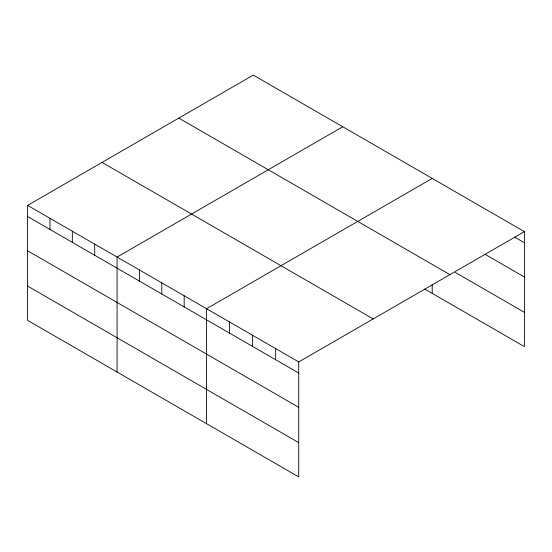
<?xml version="1.0" encoding="UTF-8"?>
<svg xmlns="http://www.w3.org/2000/svg" width="552" height="552" viewBox="0 0 552 552"><rect width="100%" height="100%" fill="white"/><g stroke="black" fill="none" stroke-linecap="round" stroke-linejoin="round"><path stroke-width="0.83" d="M27.6 205.399L298.722 361.933L298.722 476.893L27.6 320.36L27.6 205.399L253.278 75.106L524.4 231.64L524.4 346.601L424.764 289.075M342.751 126.76L117.072 257.06L117.072 372.02M432.216 178.413L206.538 308.713L206.538 423.674M298.722 361.933L524.4 231.64M514.733 237.174L524.4 242.756M485.001 254.279L524.4 277.021M455.262 272.412L524.4 312.328M178.807 118.107L449.928 274.634M102.072 162.405L373.193 318.932M27.6 216.522L298.722 373.048M27.6 250.787L298.722 407.321M27.6 286.095L298.722 442.628M432.216 284.811L432.216 293.374M275.676 348.629L275.676 359.745M252.63 335.319L252.63 346.442M229.584 322.016L229.584 333.139M184.175 295.796L184.175 306.919M161.805 282.886L161.805 294.002M139.435 269.969L139.435 281.092M94.702 244.143L94.702 255.259M72.333 231.233L72.333 242.349M49.97 218.316L49.97 229.432"/></g></svg>
